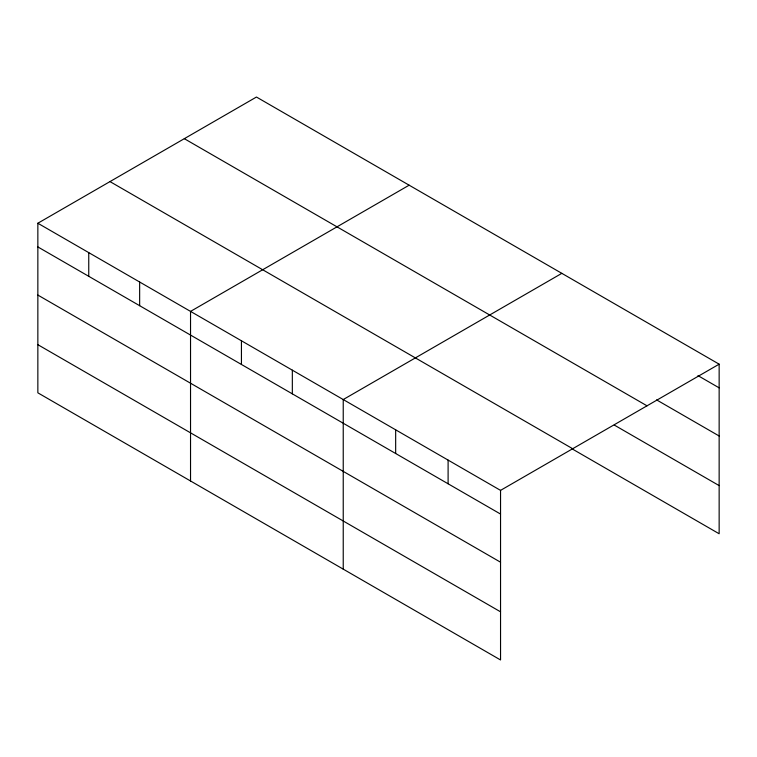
<?xml version="1.0" encoding="UTF-8"?>
<svg xmlns="http://www.w3.org/2000/svg" width="757" height="757" viewBox="0 0 757 757"><rect width="100%" height="100%" fill="white"/><g stroke="black" fill="none" stroke-linecap="round" stroke-linejoin="round"><path stroke-width="1.14" d="M37.85 223.239L500.547 490.375L500.547 659.962L37.85 392.826L37.85 223.239L256.453 97.038L719.15 364.174L719.15 533.761L571.913 448.75M409.14 185.191L190.537 311.401L190.537 480.988M561.836 273.343L343.233 399.554L343.233 569.141M500.547 490.375L719.15 364.174M697.973 375.623L719.15 387.849M656.631 399.904L719.15 435.994M184.311 138.682L647.008 405.818M614.268 425.055L719.15 485.606M109.992 181.595L572.689 448.731M37.85 246.924L500.547 514.06M37.85 295.069L500.547 562.205M37.85 344.681L500.547 611.817M448.106 460.105L448.106 483.78M395.665 429.825L395.665 453.509M292.334 370.164L292.334 393.848M241.436 340.782L241.436 364.458M139.648 282.011L139.648 305.696M88.749 252.63L88.749 276.305"/></g></svg>
